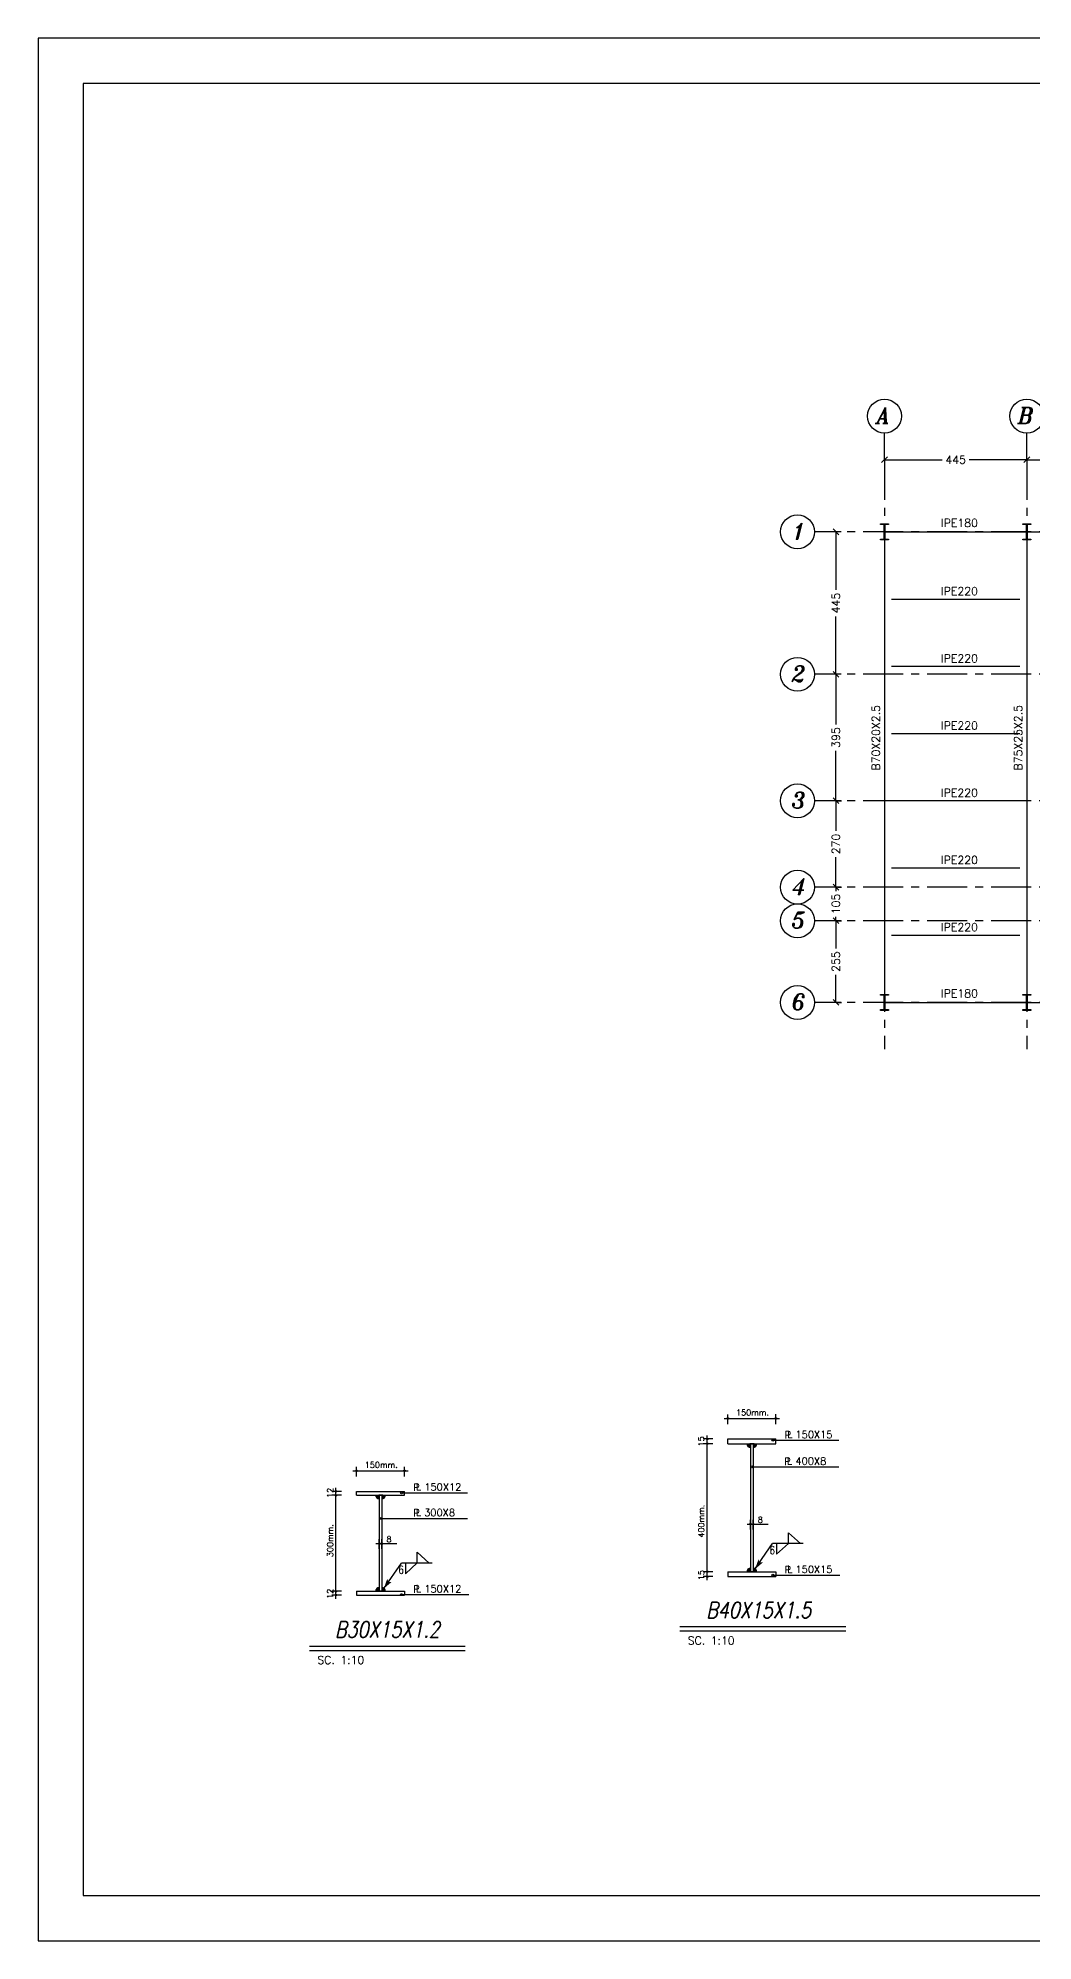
# Model space of a CAD drawing. Header units: inches. Extents: x 1387 to 2676, y -3005 to -2136.
# Drawn here: x 2455.9 to 2487, y -2633.4 to -2573.9 of the extents above; entities that cross this region are included whole.
import ezdxf
from ezdxf.enums import TextEntityAlignment as Align

# ---------------------------------------------------------------- set-up
doc = ezdxf.new("R2010")
doc.units = ezdxf.units.IN
doc.header["$MEASUREMENT"] = 0
for name, pattern in [('CENTER', [2, 1.25, -0.25, 0.25, -0.25]), ('DASHDOTX2', [2, 1, -0.5, 0, -0.5]), ('HIDDEN', [0.375, 0.25, -0.125])]:
    doc.linetypes.add(name, pattern=pattern)
for name, color, linetype in [('1', 1, 'Continuous'), ('1R', 1, 'Continuous'), ('3', 3, 'HIDDEN'), ('3G', 3, 'Continuous'), ('4C', 4, 'Continuous'), ('6M', 6, 'Continuous'), ('7', 7, 'Continuous'), ('AA-IPE300', 27, 'Continuous'), ('Ax', 1, 'DASHDOTX2'), ('AXE', 1, 'CENTER'), ('Layer4', 118, 'Continuous'), ('MEMBER TEXT', 7, 'Continuous'), ('TEXT-1', 3, 'Continuous'), ('text1', 255, 'Continuous')]:
    doc.layers.add(name, color=color, linetype=linetype)
doc.styles.add('ITALICT', font='italict')
doc.styles.add('ROMANS', font='ROMANS')
doc.styles.add('ROMANT', font='romant')
doc.dimstyles.new('1-100r', dxfattribs={"dimscale": 0, "dimtxt": 0.25, "dimasz": 0.18, "dimexe": 0.18, "dimexo": 0.0625, "dimgap": 0.09, "dimtad": 0, "dimdec": 0, "dimlfac": 100, "dimzin": 0, "dimdsep": 46, "dimtxsty": 'ROMANT', "dimblk": 'OBLIQUE', "dimcen": 0.09, "dimclrd": 1, "dimclre": 1, "dimclrt": 2, "dimadec": 0, "dimazin": 0, "dimtfac": 1, "dimtdec": 0, "dimtofl": 0, "dimtmove": 2, "dimatfit": 3, "dimldrblk": 'OBLIQUE', "dimfxl": 0.18, "dimtolj": 1, "dimtzin": 0, "dimarcsym": 0})

# ---------------------------------------------------------------- blocks, each defined once
blk = doc.blocks.new('_Oblique')
at = {"color": 0, "linetype": 'ByBlock', "lineweight": -2}
blk.add_line((-0.5, -0.5), (0.5, 0.5), dxfattribs=at)
blk = doc.blocks.new('*D321')
at = {"layer": 'Defpoints', "color": 0, "ltscale": 0.05, "transparency": 16777216}
for p in [(2482.323, -2587.089), (2486.773, -2587.089), (2486.773, -2587.089)]:
    blk.add_point(p, dxfattribs=at)
at = {"layer": 'Layer4', "color": 1, "lineweight": -2, "ltscale": 0.05, "transparency": 16777216}
for p, q in [((2482.323, -2587.026), (2482.323, -2586.909)), ((2482.323, -2587.089), (2484.13, -2587.089)), ((2486.773, -2587.089), (2484.965, -2587.089)), ((2486.773, -2587.026), (2486.773, -2586.909))]:
    blk.add_line(p, q, dxfattribs=at)
at = {"layer": 'Layer4', "color": 1, "lineweight": -2, "ltscale": 0.05, "transparency": 16777216, "xscale": 0.18, "yscale": 0.18, "zscale": 0.18, "rotation": 180}
blk.add_blockref('_Oblique', (2482.323, -2587.089), dxfattribs=at)
at = {"layer": 'Layer4', "color": 1, "lineweight": -2, "ltscale": 0.05, "transparency": 16777216, "xscale": 0.18, "yscale": 0.18, "zscale": 0.18}
blk.add_blockref('_Oblique', (2486.773, -2587.089), dxfattribs=at)
at = {"layer": 'Layer4', "color": 2, "ltscale": 0.05, "transparency": 16777216, "insert": (2484.548, -2587.089), "char_height": 0.25, "attachment_point": 5, "style": 'ROMANT'}
blk.add_mtext('\\A1;445', dxfattribs=at)
blk = doc.blocks.new('*D322')
at = {"layer": 'Defpoints', "color": 0, "ltscale": 0.05, "transparency": 16777216}
for p in [(2486.773, -2587.089), (2491.223, -2587.089), (2491.223, -2587.089)]:
    blk.add_point(p, dxfattribs=at)
at = {"layer": 'Layer4', "color": 1, "lineweight": -2, "ltscale": 0.05, "transparency": 16777216}
for p, q in [((2486.773, -2587.026), (2486.773, -2586.909)), ((2486.773, -2587.089), (2488.58, -2587.089)), ((2491.223, -2587.089), (2489.415, -2587.089)), ((2491.223, -2587.026), (2491.223, -2586.909))]:
    blk.add_line(p, q, dxfattribs=at)
at = {"layer": 'Layer4', "color": 1, "lineweight": -2, "ltscale": 0.05, "transparency": 16777216, "xscale": 0.18, "yscale": 0.18, "zscale": 0.18, "rotation": 180}
blk.add_blockref('_Oblique', (2486.773, -2587.089), dxfattribs=at)
at = {"layer": 'Layer4', "color": 1, "lineweight": -2, "ltscale": 0.05, "transparency": 16777216, "xscale": 0.18, "yscale": 0.18, "zscale": 0.18}
blk.add_blockref('_Oblique', (2491.223, -2587.089), dxfattribs=at)
at = {"layer": 'Layer4', "color": 2, "ltscale": 0.05, "transparency": 16777216, "insert": (2488.998, -2587.089), "char_height": 0.25, "attachment_point": 5, "style": 'ROMANT'}
blk.add_mtext('\\A1;445', dxfattribs=at)
blk = doc.blocks.new('*D318')
at = {"layer": 'Defpoints', "color": 0, "ltscale": 0.05, "transparency": 16777216}
for p in [(2480.864, -2589.344), (2480.802, -2593.796), (2480.864, -2593.796)]:
    blk.add_point(p, dxfattribs=at)
at = {"layer": 'Layer4', "color": 1, "lineweight": -2, "ltscale": 0.05, "transparency": 16777216}
for p, q in [((2480.802, -2589.344), (2480.622, -2589.344)), ((2480.802, -2589.344), (2480.802, -2591.153)), ((2480.802, -2593.796), (2480.802, -2591.987)), ((2480.802, -2593.796), (2480.622, -2593.796))]:
    blk.add_line(p, q, dxfattribs=at)
at = {"layer": 'Layer4', "color": 1, "lineweight": -2, "ltscale": 0.05, "transparency": 16777216, "xscale": 0.18, "yscale": 0.18, "zscale": 0.18}
for p, rotation in [((2480.802, -2589.344), 90), ((2480.802, -2593.796), 270)]:
    blk.add_blockref('_Oblique', p, dxfattribs=dict(at, rotation=rotation))
at = {"layer": 'Layer4', "color": 2, "ltscale": 0.05, "transparency": 16777216, "insert": (2480.802, -2591.57), "char_height": 0.25, "attachment_point": 5, "rotation": 90, "style": 'ROMANT'}
blk.add_mtext('\\A1;445', dxfattribs=at)
blk = doc.blocks.new('*D326')
at = {"layer": 'Defpoints', "color": 0, "ltscale": 0.05, "transparency": 16777216}
for p in [(2480.864, -2593.796), (2480.802, -2597.748), (2480.802, -2597.748)]:
    blk.add_point(p, dxfattribs=at)
at = {"layer": 'Layer4', "color": 1, "lineweight": -2, "ltscale": 0.05, "transparency": 16777216}
for p, q in [((2480.802, -2593.796), (2480.622, -2593.796)), ((2480.802, -2593.796), (2480.802, -2595.361)), ((2480.802, -2597.748), (2480.802, -2596.184)), ((2480.865, -2597.748), (2480.982, -2597.748))]:
    blk.add_line(p, q, dxfattribs=at)
at = {"layer": 'Layer4', "color": 1, "lineweight": -2, "ltscale": 0.05, "transparency": 16777216, "xscale": 0.18, "yscale": 0.18, "zscale": 0.18}
for p, rotation in [((2480.802, -2593.796), 90), ((2480.802, -2597.748), 270)]:
    blk.add_blockref('_Oblique', p, dxfattribs=dict(at, rotation=rotation))
at = {"layer": 'Layer4', "color": 2, "ltscale": 0.05, "transparency": 16777216, "insert": (2480.802, -2595.772), "char_height": 0.25, "attachment_point": 5, "rotation": 90, "style": 'ROMANT'}
blk.add_mtext('\\A1;395', dxfattribs=at)
blk = doc.blocks.new('*D327')
at = {"layer": 'Defpoints', "color": 0, "ltscale": 0.05, "transparency": 16777216}
for p in [(2480.802, -2600.448), (2480.802, -2601.498), (2480.802, -2601.498)]:
    blk.add_point(p, dxfattribs=at)
at = {"layer": 'Layer4', "color": 1, "lineweight": -2, "ltscale": 0.05, "transparency": 16777216}
for p, q in [((2480.802, -2600.448), (2480.802, -2600.574)), ((2480.865, -2600.448), (2480.982, -2600.448)), ((2480.802, -2601.498), (2480.802, -2601.373)), ((2480.865, -2601.498), (2480.982, -2601.498))]:
    blk.add_line(p, q, dxfattribs=at)
at = {"layer": 'Layer4', "color": 1, "lineweight": -2, "ltscale": 0.05, "transparency": 16777216, "xscale": 0.18, "yscale": 0.18, "zscale": 0.18}
for p, rotation in [((2480.802, -2600.448), 90), ((2480.802, -2601.498), 270)]:
    blk.add_blockref('_Oblique', p, dxfattribs=dict(at, rotation=rotation))
at = {"layer": 'Layer4', "color": 2, "ltscale": 0.05, "transparency": 16777216, "insert": (2480.802, -2600.973), "char_height": 0.25, "attachment_point": 5, "rotation": 90, "style": 'ROMANT'}
blk.add_mtext('\\A1;105', dxfattribs=at)
blk = doc.blocks.new('*D328')
at = {"layer": 'Defpoints', "color": 0, "ltscale": 0.05, "transparency": 16777216}
for p in [(2480.802, -2601.498), (2480.802, -2604.048), (2480.802, -2604.048)]:
    blk.add_point(p, dxfattribs=at)
at = {"layer": 'Layer4', "color": 1, "lineweight": -2, "ltscale": 0.05, "transparency": 16777216}
for p, q in [((2480.802, -2601.498), (2480.802, -2602.362)), ((2480.865, -2601.498), (2480.982, -2601.498)), ((2480.802, -2604.048), (2480.802, -2603.185)), ((2480.865, -2604.048), (2480.982, -2604.048))]:
    blk.add_line(p, q, dxfattribs=at)
at = {"layer": 'Layer4', "color": 1, "lineweight": -2, "ltscale": 0.05, "transparency": 16777216, "xscale": 0.18, "yscale": 0.18, "zscale": 0.18}
for p, rotation in [((2480.802, -2601.498), 90), ((2480.802, -2604.048), 270)]:
    blk.add_blockref('_Oblique', p, dxfattribs=dict(at, rotation=rotation))
at = {"layer": 'Layer4', "color": 2, "ltscale": 0.05, "transparency": 16777216, "insert": (2480.802, -2602.773), "char_height": 0.25, "attachment_point": 5, "rotation": 90, "style": 'ROMANT'}
blk.add_mtext('\\A1;255', dxfattribs=at)
blk = doc.blocks.new('*D319')
at = {"layer": 'Defpoints', "color": 0, "ltscale": 0.05, "transparency": 16777216}
for p in [(2480.802, -2597.748), (2480.802, -2600.448), (2480.802, -2600.448)]:
    blk.add_point(p, dxfattribs=at)
at = {"layer": 'Layer4', "color": 1, "lineweight": -2, "ltscale": 0.05, "transparency": 16777216}
for p, q in [((2480.802, -2597.748), (2480.802, -2598.687)), ((2480.865, -2597.748), (2480.982, -2597.748)), ((2480.802, -2600.448), (2480.802, -2599.51)), ((2480.865, -2600.448), (2480.982, -2600.448))]:
    blk.add_line(p, q, dxfattribs=at)
at = {"layer": 'Layer4', "color": 1, "lineweight": -2, "ltscale": 0.05, "transparency": 16777216, "xscale": 0.18, "yscale": 0.18, "zscale": 0.18}
for p, rotation in [((2480.802, -2597.748), 90), ((2480.802, -2600.448), 270)]:
    blk.add_blockref('_Oblique', p, dxfattribs=dict(at, rotation=rotation))
at = {"layer": 'Layer4', "color": 2, "ltscale": 0.05, "transparency": 16777216, "insert": (2480.802, -2599.098), "char_height": 0.25, "attachment_point": 5, "rotation": 90, "style": 'ROMANT'}
blk.add_mtext('\\A1;270', dxfattribs=at)

msp = doc.modelspace()

# ---------------------------------------------------------------- hatches: boundary and pattern name
for points in [[(2482.31505, -2589.118773), (2482.303574, -2589.118773, 0.414414444), (2482.31505, -2589.130257)], [(2482.31505, -2589.568813), (2482.303574, -2589.568813, -0.414414444), (2482.31505, -2589.557329)], [(2482.33005, -2589.118773), (2482.341526, -2589.118773, -0.414414444), (2482.33005, -2589.130257)], [(2482.33005, -2589.568813), (2482.341526, -2589.568813, 0.414414444), (2482.33005, -2589.557329)], [(2486.76505, -2589.118773), (2486.753574, -2589.118773, 0.414414444), (2486.76505, -2589.130257)], [(2486.76505, -2589.568813), (2486.753574, -2589.568813, -0.414414444), (2486.76505, -2589.557329)], [(2486.78005, -2589.118773), (2486.791526, -2589.118773, -0.414414444), (2486.78005, -2589.130257)], [(2486.78005, -2589.568813), (2486.791526, -2589.568813, 0.414414444), (2486.78005, -2589.557329)], [(2482.31505, -2603.82349), (2482.303574, -2603.82349, 0.414414444), (2482.31505, -2603.834974)], [(2482.33005, -2603.82349), (2482.341526, -2603.82349, -0.414414444), (2482.33005, -2603.834974)], [(2486.76505, -2603.82349), (2486.753574, -2603.82349, 0.414414444), (2486.76505, -2603.834974)], [(2486.78005, -2603.82349), (2486.791526, -2603.82349, -0.414414444), (2486.78005, -2603.834974)], [(2482.31505, -2604.27353), (2482.303574, -2604.27353, -0.414414444), (2482.31505, -2604.262045)], [(2482.33005, -2604.27353), (2482.341526, -2604.27353, 0.414414444), (2482.33005, -2604.262045)], [(2486.76505, -2604.27353), (2486.753574, -2604.27353, -0.414414444), (2486.76505, -2604.262045)], [(2486.78005, -2604.27353), (2486.791526, -2604.27353, 0.414414444), (2486.78005, -2604.262045)]]:
    msp.add_hatch(color=1).paths.add_polyline_path(points)
at = {"layer": 'TEXT-1'}
for points in [[(2478.132755, -2617.955904, -0.414213562), (2478.017993, -2617.841142), (2478.132755, -2617.841142)], [(2478.212755, -2617.955904, 0.414213562), (2478.327518, -2617.841142), (2478.212755, -2617.841142)], [(2466.522794, -2619.564202, -0.414213562), (2466.408031, -2619.44944), (2466.522794, -2619.44944)], [(2466.602794, -2619.564202, 0.414213562), (2466.717556, -2619.44944), (2466.602794, -2619.44944)], [(2478.132755, -2621.726379, 0.414213562), (2478.017993, -2621.841142), (2478.132755, -2621.841142)], [(2478.212755, -2621.726379, -0.414213562), (2478.327518, -2621.841142), (2478.212755, -2621.841142)], [(2466.522794, -2622.334678, 0.414213562), (2466.408031, -2622.44944), (2466.522794, -2622.44944)], [(2466.602794, -2622.334678, -0.414213562), (2466.717556, -2622.44944), (2466.602794, -2622.44944)]]:
    msp.add_hatch(color=256, dxfattribs=at).paths.add_polyline_path(points)

# ---------------------------------------------------------------- linework, layer by layer
at = {"layer": '1'}
msp.add_lwpolyline([(2457.266601, -2631.961816), (2538.534951, -2631.961816), (2538.534951, -2575.328819), (2457.266601, -2575.328819)], close=True, dxfattribs=at)
for centre in [(2482.32255, -2585.72611), (2486.77255, -2585.72611), (2479.601533, -2589.343773), (2479.601533, -2593.796132), (2479.601533, -2597.74849), (2479.601533, -2600.44849), (2479.601533, -2601.49849), (2479.601533, -2604.04849)]:
    msp.add_circle(centre, 0.53, dxfattribs=at)
at = {"layer": '1R'}
for p, q in [((2477.422755, -2617.225403), (2477.422755, -2616.921729)), ((2478.922755, -2617.224118), (2478.922755, -2616.920445)), ((2476.779065, -2622.106788), (2476.779065, -2617.579819)), ((2477.307356, -2617.050155), (2479.034078, -2617.050155)), ((2476.953028, -2617.691142), (2476.649354, -2617.691142)), ((2476.954313, -2617.841142), (2476.650639, -2617.841142)), ((2478.825486, -2617.733518), (2480.891135, -2617.733518)), ((2465.697394, -2618.688454), (2467.424116, -2618.688454)), ((2465.812794, -2618.863701), (2465.812794, -2618.560027)), ((2467.312794, -2618.862417), (2467.312794, -2618.558743)), ((2478.174374, -2618.56349), (2480.891135, -2618.56349)), ((2465.343067, -2619.32944), (2465.039393, -2619.32944)), ((2465.169103, -2622.685087), (2465.169103, -2619.218118)), ((2467.215525, -2619.371816), (2469.281173, -2619.371816)), ((2465.344351, -2619.44944), (2465.040677, -2619.44944)), ((2466.564412, -2620.171789), (2469.281173, -2620.171789)), ((2478.028621, -2620.354283), (2478.68294, -2620.354283)), ((2478.132755, -2620.518354), (2478.132755, -2620.21468)), ((2478.212755, -2620.51707), (2478.212755, -2620.213396)), ((2466.41866, -2620.962581), (2467.072978, -2620.962581)), ((2466.522794, -2621.126653), (2466.522794, -2620.822979)), ((2466.602794, -2621.125368), (2466.602794, -2620.821695)), ((2478.270943, -2621.759993), (2478.822451, -2620.959065)), ((2479.783173, -2620.959065), (2478.822451, -2620.959065)), ((2466.660981, -2622.368291), (2467.212489, -2621.567363)), ((2468.173211, -2621.567363), (2467.212489, -2621.567363)), ((2476.953028, -2621.841142), (2476.649354, -2621.841142)), ((2476.954313, -2621.991142), (2476.650639, -2621.991142)), ((2478.825486, -2621.946961), (2480.930025, -2621.946961)), ((2465.343067, -2622.44944), (2465.039393, -2622.44944)), ((2465.344351, -2622.56944), (2465.040677, -2622.56944)), ((2467.215525, -2622.555259), (2469.320063, -2622.555259))]:
    msp.add_line(p, q, dxfattribs=at)
at = {"layer": '3'}
for points in [[(2478.270943, -2621.759993), (2478.417918, -2621.54888), (2478.381158, -2621.454567)], [(2478.270943, -2621.759993), (2478.417918, -2621.54888), (2478.519127, -2621.55062)], [(2466.660981, -2622.368291), (2466.807956, -2622.157179), (2466.771196, -2622.062865)], [(2466.660981, -2622.368291), (2466.807956, -2622.157179), (2466.909165, -2622.158919)]]:
    msp.add_solid(points, dxfattribs=at)
at = {"layer": '3G'}
for p, q in [((2477.422755, -2617.691142), (2478.922755, -2617.691142)), ((2477.422755, -2617.841142), (2477.422755, -2617.691142)), ((2477.422755, -2617.841142), (2478.922755, -2617.841142)), ((2478.102537, -2617.841142), (2478.182537, -2617.841142)), ((2478.195429, -2617.841142), (2478.115429, -2617.841142)), ((2478.128348, -2617.841142), (2478.208348, -2617.841142)), ((2478.132755, -2617.841142), (2478.132755, -2621.841142)), ((2478.221239, -2617.841142), (2478.141239, -2617.841142)), ((2478.150082, -2617.841142), (2478.230082, -2617.841142)), ((2478.242974, -2617.841142), (2478.162974, -2617.841142)), ((2478.212755, -2617.841142), (2478.212755, -2621.841142)), ((2478.922755, -2617.841142), (2478.922755, -2617.691142)), ((2465.812794, -2619.32944), (2467.312794, -2619.32944)), ((2465.812794, -2619.44944), (2465.812794, -2619.32944)), ((2467.312794, -2619.44944), (2467.312794, -2619.32944)), ((2465.812794, -2619.44944), (2467.312794, -2619.44944)), ((2466.492575, -2619.44944), (2466.572575, -2619.44944)), ((2466.585467, -2619.44944), (2466.505467, -2619.44944)), ((2466.518386, -2619.44944), (2466.598386, -2619.44944)), ((2466.522794, -2619.44944), (2466.522794, -2622.44944)), ((2466.611278, -2619.44944), (2466.531278, -2619.44944)), ((2466.54012, -2619.44944), (2466.62012, -2619.44944)), ((2466.633012, -2619.44944), (2466.553012, -2619.44944)), ((2466.602794, -2619.44944), (2466.602794, -2622.44944)), ((2478.947392, -2620.958193), (2478.947392, -2621.293198)), ((2478.947392, -2621.293198), (2479.322094, -2620.958193)), ((2479.321119, -2620.624932), (2479.695821, -2620.959937)), ((2479.321119, -2620.959937), (2479.321119, -2620.624932)), ((2467.33743, -2621.566491), (2467.33743, -2621.901496)), ((2467.33743, -2621.901496), (2467.712133, -2621.566491)), ((2467.711157, -2621.23323), (2468.085859, -2621.568236)), ((2467.711157, -2621.568236), (2467.711157, -2621.23323)), ((2477.422755, -2621.841142), (2478.922755, -2621.841142)), ((2477.422755, -2621.841142), (2477.422755, -2621.991142)), ((2477.422755, -2621.991142), (2478.922755, -2621.991142)), ((2478.195429, -2621.841142), (2478.115429, -2621.841142)), ((2478.137537, -2621.841142), (2478.217537, -2621.841142)), ((2478.150082, -2621.841142), (2478.230082, -2621.841142)), ((2478.242974, -2621.841142), (2478.162974, -2621.841142)), ((2478.922755, -2621.841142), (2478.922755, -2621.991142)), ((2465.812794, -2622.44944), (2467.312794, -2622.44944)), ((2465.812794, -2622.44944), (2465.812794, -2622.56944)), ((2465.812794, -2622.56944), (2467.312794, -2622.56944)), ((2466.585467, -2622.44944), (2466.505467, -2622.44944)), ((2466.527575, -2622.44944), (2466.607575, -2622.44944)), ((2466.54012, -2622.44944), (2466.62012, -2622.44944)), ((2466.633012, -2622.44944), (2466.553012, -2622.44944)), ((2467.312794, -2622.44944), (2467.312794, -2622.56944)), ((2475.920822, -2623.553622), (2481.10887, -2623.553622)), ((2464.338053, -2624.161921), (2469.205751, -2624.161921)), ((2475.920822, -2623.688036), (2481.10887, -2623.688036)), ((2464.338053, -2624.296334), (2469.205751, -2624.296334))]:
    msp.add_line(p, q, dxfattribs=at)
for points in [[(2482.19755, -2589.593773), (2482.19755, -2589.568773), (2482.31505, -2589.568773), (2482.31505, -2589.118773), (2482.19755, -2589.118773), (2482.19755, -2589.093773), (2482.44755, -2589.093773), (2482.44755, -2589.118773), (2482.33005, -2589.118773), (2482.33005, -2589.568773), (2482.44755, -2589.568773), (2482.44755, -2589.593773)], [(2486.64755, -2589.593773), (2486.64755, -2589.568773), (2486.76505, -2589.568773), (2486.76505, -2589.118773), (2486.64755, -2589.118773), (2486.64755, -2589.093773), (2486.89755, -2589.093773), (2486.89755, -2589.118773), (2486.78005, -2589.118773), (2486.78005, -2589.568773), (2486.89755, -2589.568773), (2486.89755, -2589.593773)], [(2482.19755, -2604.29849), (2482.19755, -2604.27349), (2482.31505, -2604.27349), (2482.31505, -2603.82349), (2482.19755, -2603.82349), (2482.19755, -2603.79849), (2482.44755, -2603.79849), (2482.44755, -2603.82349), (2482.33005, -2603.82349), (2482.33005, -2604.27349), (2482.44755, -2604.27349), (2482.44755, -2604.29849)], [(2486.64755, -2604.29849), (2486.64755, -2604.27349), (2486.76505, -2604.27349), (2486.76505, -2603.82349), (2486.64755, -2603.82349), (2486.64755, -2603.79849), (2486.89755, -2603.79849), (2486.89755, -2603.82349), (2486.78005, -2603.82349), (2486.78005, -2604.27349), (2486.89755, -2604.27349), (2486.89755, -2604.29849)]]:
    msp.add_lwpolyline(points, close=True, dxfattribs=at)
for centre, radius, start, end in [((2482.31505, -2589.118781), 0.011476, 180.15792688, 270.15792688), ((2482.31505, -2589.568805), 0.011476, 89.84207312, 179.84207312), ((2482.31505, -2589.568805), 0.011476, 89.84207312, 179.84207312), ((2482.33005, -2589.118781), 0.011476, 269.84207312, 359.84207312), ((2482.33005, -2589.118781), 0.011476, 269.84207312, 359.84207312), ((2482.33005, -2589.568805), 0.011476, 0.15792688, 90.15792688), ((2482.33005, -2589.568805), 0.011476, 0.15792688, 90.15792688), ((2482.33005, -2589.568805), 0.011476, 0.15792688, 90.15792688), ((2486.76505, -2589.118781), 0.011476, 180.15792688, 270.15792688), ((2486.76505, -2589.568805), 0.011476, 89.84207312, 179.84207312), ((2486.76505, -2589.568805), 0.011476, 89.84207312, 179.84207312), ((2486.78005, -2589.118781), 0.011476, 269.84207312, 359.84207312), ((2486.78005, -2589.118781), 0.011476, 269.84207312, 359.84207312), ((2486.78005, -2589.568805), 0.011476, 0.15792688, 90.15792688), ((2486.78005, -2589.568805), 0.011476, 0.15792688, 90.15792688), ((2486.78005, -2589.568805), 0.011476, 0.15792688, 90.15792688), ((2482.31505, -2603.823498), 0.011476, 180.15792688, 270.15792688), ((2482.33005, -2603.823498), 0.011476, 269.84207312, 359.84207312), ((2482.33005, -2603.823498), 0.011476, 269.84207312, 359.84207312), ((2486.76505, -2603.823498), 0.011476, 180.15792688, 270.15792688), ((2486.78005, -2603.823498), 0.011476, 269.84207312, 359.84207312), ((2486.78005, -2603.823498), 0.011476, 269.84207312, 359.84207312), ((2482.31505, -2604.273522), 0.011476, 89.84207312, 179.84207312), ((2482.31505, -2604.273522), 0.011476, 89.84207312, 179.84207312), ((2482.33005, -2604.273522), 0.011476, 0.15792688, 90.15792688), ((2482.33005, -2604.273522), 0.011476, 0.15792688, 90.15792688), ((2482.33005, -2604.273522), 0.011476, 0.15792688, 90.15792688), ((2486.76505, -2604.273522), 0.011476, 89.84207312, 179.84207312), ((2486.76505, -2604.273522), 0.011476, 89.84207312, 179.84207312), ((2486.78005, -2604.273522), 0.011476, 0.15792688, 90.15792688), ((2486.78005, -2604.273522), 0.011476, 0.15792688, 90.15792688), ((2486.78005, -2604.273522), 0.011476, 0.15792688, 90.15792688), ((2478.132755, -2617.841142), 0.114762, 180, 270), ((2478.132755, -2617.841142), 0.114762, 180, 270), ((2478.212755, -2617.841142), 0.114762, 270, 0), ((2478.212755, -2617.841142), 0.114762, 270, 0), ((2466.522794, -2619.44944), 0.114762, 180, 270), ((2466.522794, -2619.44944), 0.114762, 180, 270), ((2466.602794, -2619.44944), 0.114762, 270, 0), ((2466.602794, -2619.44944), 0.114762, 270, 0), ((2478.132755, -2621.841142), 0.114762, 90, 180), ((2478.212755, -2621.841142), 0.114762, 0, 90), ((2466.522794, -2622.44944), 0.114762, 90, 180), ((2466.602794, -2622.44944), 0.114762, 0, 90)]:
    msp.add_arc(centre, radius, start, end, dxfattribs=at)
at = {"layer": '6M'}
for p, q in [((2482.32255, -2589.593773), (2482.32255, -2603.79849)), ((2486.77255, -2589.593773), (2486.77255, -2603.79849))]:
    msp.add_line(p, q, dxfattribs=at)
at = {"layer": '7'}
for centre, radius in [((2477.422755, -2617.050155), 0.024437), ((2478.922755, -2617.050155), 0.024437), ((2476.779065, -2617.691142), 0.024437), ((2476.779065, -2617.841142), 0.024437), ((2478.825486, -2617.733518), 0.029091), ((2465.812794, -2618.688454), 0.024437), ((2467.312794, -2618.688454), 0.024437), ((2478.174374, -2618.56349), 0.029091), ((2465.169103, -2619.32944), 0.024437), ((2467.215525, -2619.371816), 0.029091), ((2465.169103, -2619.44944), 0.024437), ((2466.564412, -2620.171789), 0.029091), ((2478.132755, -2620.354283), 0.024437), ((2478.212755, -2620.354283), 0.024437), ((2466.522794, -2620.962581), 0.024437), ((2466.602794, -2620.962581), 0.024437), ((2476.779065, -2621.841142), 0.024437), ((2476.779065, -2621.991142), 0.024437), ((2478.825486, -2621.946961), 0.029091), ((2465.169103, -2622.44944), 0.024437), ((2465.169103, -2622.56944), 0.024437), ((2467.215525, -2622.555259), 0.029091)]:
    msp.add_circle(centre, radius, dxfattribs=at)
at = {"layer": 'AA-IPE300', "color": 3}
for p, q in [((2482.32255, -2589.343773), (2511.938552, -2589.343773)), ((2482.54505, -2591.443773), (2486.55005, -2591.443773)), ((2482.54505, -2593.543773), (2486.55005, -2593.543773)), ((2482.54505, -2595.643773), (2486.55005, -2595.643773)), ((2482.54505, -2597.743773), (2486.55005, -2597.743773)), ((2482.54505, -2599.843773), (2486.55005, -2599.843773)), ((2482.54505, -2601.943773), (2486.55005, -2601.943773)), ((2482.32255, -2604.04849), (2511.938552, -2604.04849))]:
    msp.add_line(p, q, dxfattribs=at)
at = {"layer": 'Ax', "linetype": 'Continuous'}
for p, q in [((2482.32255, -2587.088896), (2482.32255, -2586.25611)), ((2486.77255, -2587.088896), (2486.77255, -2586.25611)), ((2480.964319, -2589.343773), (2480.131533, -2589.343773)), ((2480.964319, -2593.796132), (2480.131533, -2593.796132)), ((2480.964319, -2597.74849), (2480.131533, -2597.74849)), ((2480.964319, -2600.44849), (2480.131533, -2600.44849)), ((2480.964319, -2601.49849), (2480.131533, -2601.49849)), ((2480.964319, -2604.04849), (2480.131533, -2604.04849))]:
    msp.add_line(p, q, dxfattribs=at)
at = {"layer": 'AXE'}
for p, q in [((2482.32255, -2587.088896), (2482.32255, -2605.505863)), ((2486.77255, -2587.088896), (2486.77255, -2605.505863)), ((2514.909359, -2589.343773), (2480.964319, -2589.343773)), ((2514.909359, -2593.796132), (2480.964319, -2593.796132)), ((2514.909359, -2597.74849), (2480.964319, -2597.74849)), ((2514.909359, -2600.44849), (2480.964319, -2600.44849)), ((2514.909359, -2601.49849), (2480.964319, -2601.49849)), ((2514.909359, -2604.04849), (2480.964319, -2604.04849))]:
    msp.add_line(p, q, dxfattribs=at)
at = {"layer": 'Layer4'}
msp.add_lwpolyline([(2539.950776, -2573.912995), (2455.850776, -2573.912995), (2455.850776, -2633.377641), (2539.950776, -2633.377641)], close=True, dxfattribs=at)

# ---------------------------------------------------------------- texts
at = {"layer": '3G', "style": 'ROMANS'}
for s, height, p in [('150mm.', 0.1848, (2477.679694, -2616.95678)), ('P', 0.225, (2479.194376, -2617.674972)), ('L', 0.225, (2479.277015, -2617.657237)), ('150X15', 0.225, (2479.539944, -2617.665144)), ('150mm.', 0.1848, (2466.069733, -2618.595078)), ('P', 0.225, (2479.191248, -2618.504945)), ('L', 0.225, (2479.273887, -2618.48721)), ('400X8', 0.225, (2479.536817, -2618.495117)), ('P', 0.225, (2467.584414, -2619.313271)), ('L', 0.225, (2467.667053, -2619.295536)), ('150X12', 0.225, (2467.929982, -2619.303443)), ('P', 0.225, (2467.581287, -2620.113243)), ('L', 0.225, (2467.663926, -2620.095508)), ('300X8', 0.225, (2467.926855, -2620.103415)), ('8', 0.1848, (2478.358629, -2620.308523)), ('8', 0.1848, (2466.748667, -2620.916821)), ('P', 0.225, (2479.194376, -2621.888415)), ('L', 0.225, (2479.277015, -2621.87068)), ('150X15', 0.225, (2479.539944, -2621.878587)), ('P', 0.225, (2467.584414, -2622.496714)), ('L', 0.225, (2467.667053, -2622.478979)), ('150X12', 0.225, (2467.929982, -2622.486886)), ('SC. 1:10', 0.25, (2476.168132, -2624.115657)), ('SC. 1:10', 0.25, (2464.585363, -2624.723955))]:
    msp.add_text(s, height=height, dxfattribs=at).set_placement(p)
for s, p in [('15', (2476.68569, -2617.925041)), ('12', (2465.075728, -2619.53334)), ('400mm.', (2476.68569, -2620.77636)), ('300mm.', (2465.075728, -2621.384658)), ('15', (2476.68569, -2622.108689)), ('12', (2465.075728, -2622.686988))]:
    msp.add_text(s, height=0.1848, rotation=90, dxfattribs=at).set_placement(p)
at = {"layer": '3G', "style": 'ROMANS', "width": 0.8}
for p in [(2478.728075, -2621.294306), (2467.118113, -2621.902604)]:
    msp.add_text('6', height=0.25, dxfattribs=at).set_placement(p)
at = {"layer": '4C', "style": 'ITALICT', "width": 0.8}
for s, p in [('B40X15X1.5', (2476.751419, -2623.286611)), ('B30X15X1.2', (2465.141457, -2623.894909))]:
    msp.add_text(s, height=0.5, dxfattribs=at).set_placement(p)
at = {"layer": 'MEMBER TEXT', "color": 3, "ltscale": 2, "style": 'ROMANS'}
for s, p in [('IPE180', (2484.665258, -2589.264744)), ('IPE220', (2484.665258, -2591.398102)), ('IPE220', (2484.665258, -2593.498102)), ('IPE220', (2484.665258, -2595.598102)), ('IPE220', (2484.665258, -2597.698102)), ('IPE220', (2484.665258, -2599.798102)), ('IPE220', (2484.665258, -2601.898102)), ('IPE180', (2484.665258, -2603.969461))]:
    msp.add_text(s, height=0.25, dxfattribs=at).set_placement(p, align=Align.BOTTOM_CENTER)
for s, p in [('B70X20X2.5', (2482.253076, -2595.779633)), ('B75X25X2.5', (2486.703076, -2595.779633))]:
    msp.add_text(s, height=0.25, rotation=90, dxfattribs=at).set_placement(p, align=Align.BOTTOM_CENTER)
at = {"layer": 'text1', "style": 'ITALICT'}
for s, p in [('A', (2482.292693, -2585.707886)), ('B', (2486.742693, -2585.707886)), ('1', (2479.640496, -2589.325549)), ('2', (2479.640496, -2593.777907)), ('3', (2479.640496, -2597.730266)), ('4', (2479.640496, -2600.430266)), ('5', (2479.640496, -2601.480266)), ('6', (2479.640496, -2604.030266))]:
    msp.add_text(s, height=0.5, dxfattribs=at).set_placement(p, align=Align.MIDDLE_CENTER)

# ---------------------------------------------------------------- dimensions: what is measured, and where the dimension line sits
at = {"layer": 'Layer4', "ltscale": 0.05}
for base, p1, p2, picture, middle in [((2486.77255, -2587.088896), (2482.32255, -2587.088896), (2486.77255, -2587.088896), '*D321', (2484.54755, -2587.088896)), ((2491.22255, -2587.088896), (2486.77255, -2587.088896), (2491.22255, -2587.088896), '*D322', (2488.99755, -2587.088896))]:
    dim = msp.add_linear_dim(base=base, p1=p1, p2=p2, dimstyle='1-100r', override={"dimscale": 1, "dimtmove": 1, "dimfxl": 0.3}, dxfattribs=at)
    dim.commit()
    dim.dimension.update_dxf_attribs({"geometry": picture, "text_midpoint": middle})
for base, p1, p2, override, picture, middle in [((2480.802374, -2593.796132), (2480.864319, -2589.343773), (2480.864319, -2593.796132), {"dimscale": 1, "dimtmove": 1, "dimfxl": 0.3}, '*D318', (2480.802374, -2591.569952)), ((2480.802374, -2597.74849), (2480.864319, -2593.796132), (2480.802374, -2597.74849), {"dimscale": 1, "dimtmove": 1, "dimfxl": 0.3}, '*D326', (2480.802374, -2595.772311)), ((2480.802374, -2600.44849), (2480.802374, -2597.74849), (2480.802374, -2600.44849), {"dimscale": 1}, '*D319', (2480.802374, -2599.09849)), ((2480.802374, -2601.49849), (2480.802374, -2600.44849), (2480.802374, -2601.49849), {"dimscale": 1, "dimtmove": 1, "dimfxl": 0.3}, '*D327', (2480.802374, -2600.97349)), ((2480.802374, -2604.04849), (2480.802374, -2601.49849), (2480.802374, -2604.04849), {"dimscale": 1}, '*D328', (2480.802374, -2602.77349))]:
    dim = msp.add_linear_dim(base=base, p1=p1, p2=p2, angle=90, dimstyle='1-100r', override=override, dxfattribs=at)
    dim.commit()
    dim.dimension.update_dxf_attribs({"geometry": picture, "text_midpoint": middle})

doc.saveas('drawing.dxf')
